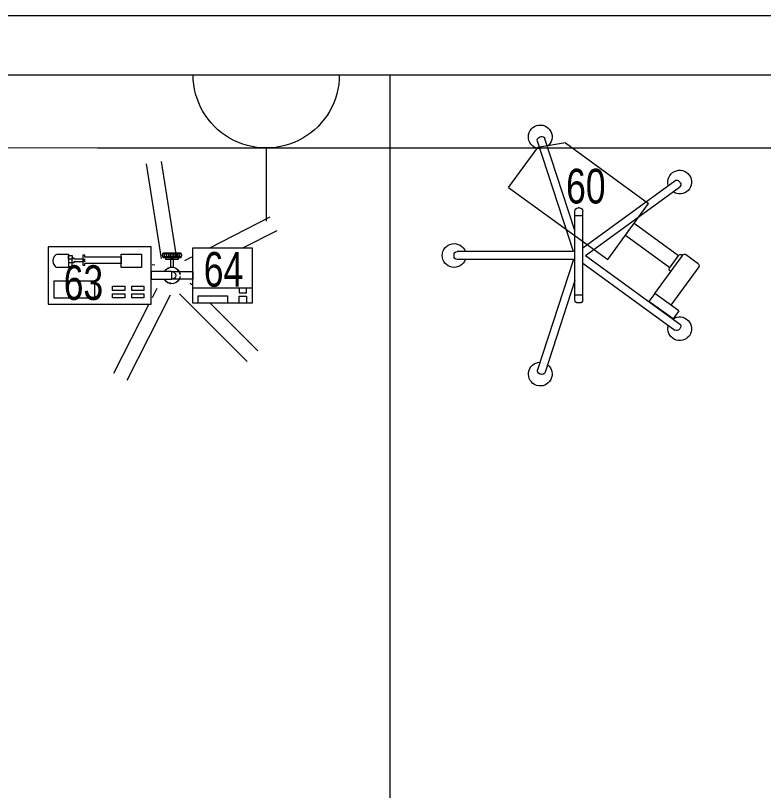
# Model space of a CAD drawing. Header units: metres. Extents: x 75097 to 220695, y -1557923 to -1361206.
# Drawn here: x 124516 to 126405, y -1465860 to -1463903 of the extents above; entities that cross this region are included whole.
import ezdxf

# ---------------------------------------------------------------- set-up
doc = ezdxf.new("R2010")
doc.units = ezdxf.units.M
doc.layers.get('0').update_dxf_attribs({"lineweight": 0})
for name, color, linetype, lineweight in [('A-100 - Copy$0$Medical Equipment and Furniture', 8, 'Continuous', 0), ('A-100 - Copy$0$Medical Equipment and Furniture1', 8, 'Continuous', 5), ('A-100 - Copy$0$Medical Equipment and Furniture2', 8, 'Continuous', 13), ('A-100 - Copy$0$Walls', 8, 'Continuous', 0)]:
    doc.layers.add(name, color=color, linetype=linetype, lineweight=lineweight)
doc.layers.add('E-POWR', color=7, linetype='Continuous', lineweight=9, true_color=0x4e7e3e)
doc.styles.add('A-100 - Copy$0$X3G_ENTITY_257CFD', font='swisscl.ttf', dxfattribs={"height": 200})

# ---------------------------------------------------------------- blocks, each defined once
blk = doc.blocks.new('NORMAL SOCKET')
at = {"layer": 'E-POWR'}
for p, q in [((1.421169145032763e-06, 307.6799999489449), (2.84230918623507e-06, 615.359999897657)), ((-307.6799955585448, 4.654284566640854e-07), (307.6799955138122, -4.654284566640854e-07))]:
    blk.add_line(p, q, dxfattribs=at)
blk.add_ellipse((0, 0), major_axis=(32.75230417925279, 305.931804444962), ratio=0.9999999853257265, start_param=4.819040293203757, end_param=7.960632946793556, dxfattribs=at)
blk = doc.blocks.new('A-100 - Copy$0$Syringe')
at = {"layer": 'A-100 - Copy$0$Medical Equipment and Furniture2'}
for points in [[(42.97385594014819, -11.52769231201985), (42.71385594014819, -11.52769231201985), (42.71385594014819, -11.38269231201985), (42.97385594014819, -11.38269231201985), (42.97385594014819, -11.52769231201985)], [(42.73841369473156, -11.50858334405179), (42.76581621522021, -11.50858334405179), (42.76581621522021, -11.47504756169225), (42.73841369473156, -11.47504756169225)], [(42.7790012545754, -11.48993886659864), (42.7790012545754, -11.48696168110014), (42.77477331199265, -11.48696168110014), (42.77477331199265, -11.50002276353294), (42.7790012545754, -11.50002276353294), (42.7790012545754, -11.49704557803444)], [(42.80225506180747, -11.48993886659864), (42.7790012545754, -11.48993886659864)], [(42.80552216427, -11.48510830951575), (42.80552216427, -11.48004698268532), (42.80225506180747, -11.48004698268532), (42.80225506180747, -11.50693746194775), (42.80552216427, -11.50693746194775), (42.80552216427, -11.50187613511732)], [(42.80552216427, -11.50187613511732), (42.89835531338043, -11.50187613511732), (42.89835531338043, -11.48510830951575), (42.80552216427, -11.48510830951575)], [(42.80552216427, -11.48993886659864), (42.80552216427, -11.49704557803444)], [(42.80552216427, -11.49704557803444), (42.80552216427, -11.48993886659864)], [(42.80552216427, -11.49704557803444), (42.80552216427, -11.48993886659864)], [(42.7790012545754, -11.49704557803444), (42.80225506180747, -11.49704557803444)]]:
    blk.add_lwpolyline(points, dxfattribs=at)
for points in [[(42.83124684384199, -11.39735652273614), (42.7289066676983, -11.39735652273614), (42.7289066676983, -11.44151191048915), (42.83124684384199, -11.44151191048915)], [(42.90729961535482, -11.39847436903248), (42.87654165908655, -11.39847436903248), (42.87654165908655, -11.40909397442593), (42.90729961535482, -11.40909397442593)], [(42.95595675588564, -11.39847436903248), (42.92519879961737, -11.39847436903248), (42.92519879961737, -11.40909397442593), (42.95595675588564, -11.40909397442593)], [(42.90729961535482, -11.41747801838315), (42.87654165908655, -11.41747801838315), (42.87654165908655, -11.42809762377659), (42.90729961535482, -11.42809762377659)], [(42.95595675588564, -11.41747801838315), (42.92519879961737, -11.41747801838315), (42.92519879961737, -11.42809762377659), (42.95595675588564, -11.42809762377659)], [(42.77477331199265, -11.48696168110014), (42.76581621522021, -11.48696168110014), (42.76581621522021, -11.47770347950299), (42.77477331199265, -11.47770347950299)], [(42.949805164632, -11.47504756169225), (42.89835531338043, -11.47504756169225), (42.89835531338043, -11.50858334405179), (42.949805164632, -11.50858334405179)], [(42.77477331199265, -11.49666922464391), (42.76581621522021, -11.49666922464391), (42.76581621522021, -11.50592742624105), (42.77477331199265, -11.50592742624105)]]:
    blk.add_lwpolyline(points, close=True, dxfattribs=at)
at = {"layer": 'A-100 - Copy$0$Medical Equipment and Furniture2', "extrusion": (0, 0, -1)}
blk.add_ellipse((42.73841369473156, -11.49181545287202), major_axis=(0, 0.01676789117977024), ratio=0.7337346345725659, start_param=3.141592653589793, end_param=6.283185307179586, dxfattribs=at)
blk = doc.blocks.new('A-100 - Copy$0$Infusion')
at = {"layer": 'A-100 - Copy$0$Medical Equipment and Furniture2'}
for points in [[(43.07928500095404, -11.38519231201985), (43.07928500095404, -11.52519231201985), (43.22928500095404, -11.52519231201985), (43.22928500095404, -11.38519231201985), (43.07928500095404, -11.38519231201985)], [(43.19615889373929, -11.42417166417462), (43.19615889373929, -11.41140245575496), (43.2149662019066, -11.41140245575496), (43.2149662019066, -11.42417166417462)]]:
    blk.add_lwpolyline(points, dxfattribs=at)
for points in [[(43.07928500095404, -11.38519231201985), (43.07928500095404, -11.42417166417462), (43.22928500095404, -11.42417166417462), (43.22928500095404, -11.38519231201985)], [(43.09271869881898, -11.38519231201985), (43.09271869881898, -11.40401001514759), (43.16727627938416, -11.40401001514759), (43.16727627938416, -11.38519231201985)], [(43.19615889373929, -11.38519231201985), (43.19615889373929, -11.40266582319452), (43.2149662019066, -11.40266582319452), (43.2149662019066, -11.38519231201985)]]:
    blk.add_lwpolyline(points, close=True, dxfattribs=at)
blk = doc.blocks.new('A-100 - Copy$0$Infusion Syringe')
at = {"layer": 'A-100 - Copy$0$Medical Equipment and Furniture1'}
for p, q in [((43.02246416823158, -11.40528214392162), (42.91270219651813, -11.18986214513194)), ((42.96830567694769, -11.38269231201986), (42.87884394859901, -11.20711378412204)), ((43.04589888626441, -11.40899383862143), (43.21685716525815, -11.23803555962775)), ((43.12344052823619, -11.38519231201985), (43.24372722294322, -11.26490561731282)), ((42.98860592031247, -11.42253378291184), (42.97649166666832, -11.39875822144347)), ((43.07276894394954, -11.4358638963065), (43.07664927443392, -11.43198356582212)), ((42.97526909391956, -11.44306834932974), (42.97385594014821, -11.44329217089893)), ((43.01242833492739, -11.44105017639612), (43.01702339333832, -11.43645511798519)), ((43.02344178125031, -11.43543854520794), (43.01702339333832, -11.43645511798519)), ((43.03565028054589, -11.43737218153609), (43.04144039192954, -11.44032239064143)), ((43.04439060103488, -11.44611250202507), (43.04144039192954, -11.44032239064143)), ((43.04071260617485, -11.46933444764358), (43.04530766458578, -11.46473938923265)), ((43.04632423736302, -11.45832100132066), (43.04530766458578, -11.46473938923265)), ((43.07910748960177, -11.45951473551412), (43.07928500095403, -11.45960518206567)), ((42.98377867242272, -11.48120670440682), (42.97649166666832, -11.48236085273487)), ((43.01749066055635, -11.4730124425036), (43.02328077193994, -11.47596265160894)), ((43.02969915985193, -11.47494607883175), (43.02328077193994, -11.47596265160894)), ((43.00055607816415, -11.49798411014825), (42.96273468027897, -11.73677901833304)), ((43.03808823510673, -11.5039286198197), (43.00026683722155, -11.7427235280046)), ((43.05922899965918, -11.4931568622585), (43.07664927443386, -11.50203293559338)), ((43.12210210990946, -11.52519231201984), (43.27464899844898, -11.60291883397196)), ((43.20580430196361, -11.52519231201984), (43.29190063743903, -11.56906058605273))]:
    blk.add_line(p, q, dxfattribs=at)
for points in [[(43.02657047055112, -11.44546958000529), (43.02657047055112, -11.4649150440344), (42.97385594014821, -11.4649150440344), (42.97385594014821, -11.44546958000529)], [(43.02657047055112, -11.44546958000529), (43.02657047055112, -11.4649150440344), (43.07928500095403, -11.4649150440344), (43.07928500095403, -11.44546958000529)], [(43.04297723967369, -11.49631761196684), (43.04297723967369, -11.50085798044978), (43.01016370142855, -11.50085798044978), (43.01016370142855, -11.49631761196684)]]:
    blk.add_lwpolyline(points, close=True, dxfattribs=at)
for points in [[(43.03023583093585, -11.475899659915), (43.03023583093585, -11.49631761196684), (43.02290511016639, -11.49631761196684), (43.02290511016639, -11.475899659915)], [(43.00462476640575, -11.50085798044978), (43.04851617469649, -11.50085798044978)], [(43.04851617469649, -11.51160316530564), (43.00462476640575, -11.51160316530564)]]:
    blk.add_lwpolyline(points, dxfattribs=at)
for radius, start, end in [(0.02102924448476753, 6.82758775052605, 152.46157466306), (0.009722732014547094, 270, 90), (0.02102924448476753, 207.53842533694, 353.1724122494739)]:
    blk.add_arc((43.02657047055112, -11.45519231201985), radius, start, end, dxfattribs=at)
for centre in [(43.00462476640575, -11.50623057287771), (43.01011119244214, -11.50623057287771), (43.01559761847847, -11.50623057287771), (43.02108404451479, -11.50623057287771), (43.02657047055112, -11.50623057287771), (43.03205689658745, -11.50623057287771), (43.03754332262378, -11.50623057287771), (43.04302974866016, -11.50623057287771), (43.04851617469649, -11.50623057287771)]:
    blk.add_ellipse(centre, major_axis=(-1.601640999364343e-14, -0.005372592427942437), ratio=0.510593918105976, start_param=3.141592653595631, end_param=9.424777960775216, dxfattribs=at)
for name in ['A-100 - Copy$0$Syringe', 'A-100 - Copy$0$Infusion']:
    blk.add_blockref(name, (0, 0), dxfattribs=at)
blk = doc.blocks.new('A-100 - Copy$0$HF12177-P')
for p, q in [((0, 0), (-0.172356073249512, 0.2372277831040526)), ((0, 0), (0.1723560732495408, 0.2372277831040623)), ((-0.0196261050550533, -0.0070130161670328), (-0.1885364131370046, 0.225472078058198)), ((0.0196261050550586, -0.0070130161670328), (0.1885364131370282, 0.2254720780581989)), ((-0.1199999999999939, -0.0150130161670328), (-0.1199999999999957, -0.0190130161670323)), ((-0.1119999999999948, -0.0070130161670328), (0.1120000000000059, -0.0070130161670328)), ((-0.0999999999999943, -0.0070130161670336), (-0.0999999999999943, -0.0270130161670323)), ((0.1000000000000054, -0.0070130161670336), (0.1000000000000054, -0.0270130161670323)), ((0.120000000000005, -0.0150130161670319), (0.120000000000005, -0.0190130161670315)), ((-0.0631375151467193, -0.0270130161670323), (-0.2950583245726665, -0.1023686551157921)), ((-0.0099999999999945, -0.0307768353717535), (-0.2888779846851648, -0.1213897854416945)), ((-0.1119999999999965, -0.0270130161670323), (0.1120000000000059, -0.0270130161670323)), ((-0.0099999999999945, -0.0307768353717535), (-0.0099999999999945, -0.3240065014399303)), ((0.0100000000000051, -0.0307768353717535), (0.0100000000000051, -0.3240065014399303)), ((0.0100000000000051, -0.0307768353717535), (0.2888779846851794, -0.1213897854416901)), ((0.0631375151467357, -0.0270130161670315), (0.2950583245726759, -0.1023686551157867))]:
    blk.add_line(p, q)
for centre, radius, start, end in [((-0.1851523544721125, 0.2378273370610664), 0.03, 325.4712206343755, 286.5287793654765), ((0.1851523544721343, 0.2378273370610664), 0.03, 253.4712206343819, 214.5287793655101), ((-0.182064277182004, 0.2301743600765382), 0.008, 126.3732650475615, 215.9999999999981), ((1.07e-14, -0.0170130161670334), 0.315, 125.626734952441, 126.3732650475588), ((-0.1788282092045108, 0.2325255010857132), 0.008, 36.00000000000047, 125.6267349524374), ((0.1788282092045397, 0.232525501085723), 0.008, 54.37326504756317, 143.9999999999995), ((1.07e-14, -0.0170130161670334), 0.315, 53.6267349524407, 54.37326504755897), ((0.1820642771820293, 0.2301743600765391), 0.008, 323.9999999999943, 53.62673495243742), ((-0.1119999999999948, -0.0150130161670328), 0.008, 90, 180), ((-0.1119999999999965, -0.0190130161670323), 0.008, 180, 270), ((0.1120000000000059, -0.0150130161670328), 0.008, 5.0889e-12, 90), ((0.1120000000000059, -0.0190130161670323), 0.008, 270, 8.472999999999999e-12), ((-0.2995828026329743, -0.1143533693951433), 0.03, 37.47122063443059, 358.5287793655249), ((0.2995828026329908, -0.1143533693951397), 0.03, 181.4712206344971, 142.5287793654337), ((-0.2925861886176673, -0.1099771072461531), 0.008, 107.9999999999985, 197.6267349524409), ((1.07e-14, -0.0170130161670334), 0.315, 197.6267349524403, 198.3732650475586), ((-0.2913501206401641, -0.1137813333113335), 0.008, 198.3732650475597, 287.9999999999986), ((0.2913501206401787, -0.1137813333113291), 0.008, 252.0000000000014, 341.6267349524442), ((0.2925861886176766, -0.1099771072461468), 0.008, 342.3732650475618, 71.99999999999949), ((1.07e-14, -0.0170130161670334), 0.315, 341.6267349524418, 342.3732650475601), ((5.3e-15, -0.3320130161670391), 0.03, 109.4712206344879, 70.52877936551205), ((-0.0019999999999953, -0.3240065014399303), 0.008, 180, 269.6267349524439), ((1.07e-14, -0.0170130161670334), 0.315, 269.62673495244, 270.373265047558), ((0.002000000000006, -0.3240065014399303), 0.008, 270.3732650475562, 0)]:
    blk.add_arc(centre, radius, start, end)
blk = doc.blocks.new('A-100 - Copy$0$MONITOR ARM PLAN')
for p, q in [((0.02499999999997726, -0.4937500000000057, 2.884949923066148e-09), (0.02500000000003411, -0.1837499999999892, 2.884949923283001e-09)), ((0.02500000000003411, -0.1837499999999892, 2.884949923283001e-09), (0.1999999999999886, -0.1837499999999608, 2.939084461879983e-09)), ((0.1999999999999886, -0.4437499999999943, 2.939084461698109e-09), (0.1999999999999886, -0.1837499999999608, 2.939084461879983e-09)), ((0.1999999999999886, -0.4437499999999943, 2.939084461698109e-09), (0.1500000000000341, -0.4937499999999773, 2.923617450635419e-09)), ((0.02499999999997726, -0.4937500000000057, 2.884949923066148e-09), (0.1500000000000341, -0.4937499999999773, 2.923617450635419e-09))]:
    blk.add_line(p, q)
at = {"layer": 'A-100 - Copy$0$Medical Equipment and Furniture1'}
for p, q in [((0.02500000000003411, 0.03750000000000853), (-5.684341886080801e-14, 0.03750000000000853)), ((-5.684341886080801e-14, 0.03750000000000853), (0, -0.03749999999999432)), ((0.02500000000003411, 0.03750000000000853), (0.02500000000003411, -0.0374999999999801)), ((0.1450000000000387, 0.01250000000003126), (0.02500000000003411, 0.01250000000000284)), ((0.1500000000000341, 0.007499999999993179), (0.1500000000000341, -0.03249999999997044)), ((0.02500000000003411, -0.0374999999999801), (0, -0.03749999999999432)), ((0.02500000000003411, -0.0374999999999801), (0.1450000000000387, -0.03749999999996589)), ((0.09375, -0.0374999999999801), (0.09375, -0.04000000000000625)), ((0.1437500000000114, -0.03750000000002274), (0.1437500000000114, -0.03999999999999204)), ((0.0987500000000523, -0.04499999999998749), (0.1387500000000159, -0.04499999999998749)), ((0.1000000000000227, -0.04499999999998749), (0.0999999999999659, -0.183749999999975)), ((0.1375000000000455, -0.04499999999997328), (0.1374999999999886, -0.1837499999999608))]:
    blk.add_line(p, q, dxfattribs=at)
for centre, start, end in [((0.1450000000000387, 0.0075000000000216, -3.499747055762833e-09), 0, 90), ((0.1450000000000387, -0.03249999999998465), 270, 0), ((0.09874999999999545, -0.03999999999997783), 179.9999999999968, 270), ((0.1387500000000159, -0.03999999999999204), 270, 359.9999999999968)]:
    blk.add_arc(centre, 0.005, start, end, dxfattribs=at)
blk = doc.blocks.new('A-100 - Copy')
at = {"layer": 'A-100 - Copy$0$Medical Equipment and Furniture'}
blk.add_line((125462.086878866, -1466552.689779816, -8.834960656400881e-07), (125462.086878866, -1464052.689779816, -8.834960656400881e-07), dxfattribs=at)
at = {"layer": 'A-100 - Copy$0$Walls', "elevation": -5.890273202524554e-07}
for points in [[(119782.0868788662, -1463902.689792512), (137148.276741612, -1463902.689792512)], [(119782.0868788662, -1464052.689792512), (133096.4181650758, -1464052.689762752), (133096.4181650758, -1464152.689762752)]]:
    blk.add_lwpolyline(points, dxfattribs=at)
at = {"layer": 'A-100 - Copy$0$Medical Equipment and Furniture', "extrusion": (-1.926890227025499e-13, 1.394047920958279e-12, -1), "xscale": 999.9999999999984, "yscale": 999.9999999999984, "zscale": -1000, "rotation": 89.98503167528287}
blk.add_blockref('A-100 - Copy$0$HF12177-P', (-125955.5999677856, -1464508.850816018, 2.360906754149341e-06), dxfattribs=at)
at = {"layer": 'A-100 - Copy$0$Medical Equipment and Furniture', "xscale": -1000, "yscale": 1000, "zscale": 1000}
for name, p, rotation in [('A-100 - Copy$0$MONITOR ARM PLAN', (126146.1207127054, -1464647.196208007, -4.108660233370642e-06), 234.0149683247205), ('A-100 - Copy$0$Infusion Syringe', (81884.6667042675, -1476014.469942288, -2.944770329804669e-07), 180)]:
    blk.add_blockref(name, p, dxfattribs=dict(at, rotation=rotation))
at = {"layer": 'A-100 - Copy$0$Medical Equipment and Furniture', "char_height": 87.47307164393662, "attachment_point": 8, "style": 'A-100 - Copy$0$X3G_ENTITY_257CFD'}
for s, insert in [('60', (125956.277049657, -1464378.650334924, -4.427009772101087e-06)), ('64', (125041.4304051474, -1464588.943574589, -2.944770329804669e-07)), ('63', (124687.8348889849, -1464622.347085865, -2.944770329804669e-07))]:
    blk.add_mtext(s, dxfattribs=dict(at, insert=insert))

msp = doc.modelspace()

# ---------------------------------------------------------------- linework, layer by layer
at = {"layer": 'E-POWR', "const_width": 3}
msp.add_lwpolyline([(115522.2323694229, -1465741.025416706), (115522.2323694229, -1464236.248891384), (117546.6221649101, -1464236.248891384), (122230.2904081694, -1464236.24886975), (125149.2906695904, -1464237.297787063), (127909.0090346154, -1464237.297774316), (130816.6276164273, -1464237.297767817)], dxfattribs=at)

# ---------------------------------------------------------------- block references
at = {"layer": 'E-POWR', "color": 85, "xscale": -0.6, "yscale": 0.6, "zscale": 0.6, "rotation": 180}
msp.add_blockref('NORMAL SOCKET', (125149.2906687377, -1464052.689780515, -5.890273202524554e-07), dxfattribs=at)

# ---------------------------------------------------------------- next in the draw order: block references
msp.add_blockref('A-100 - Copy', (0, 0))

doc.saveas('drawing.dxf')
